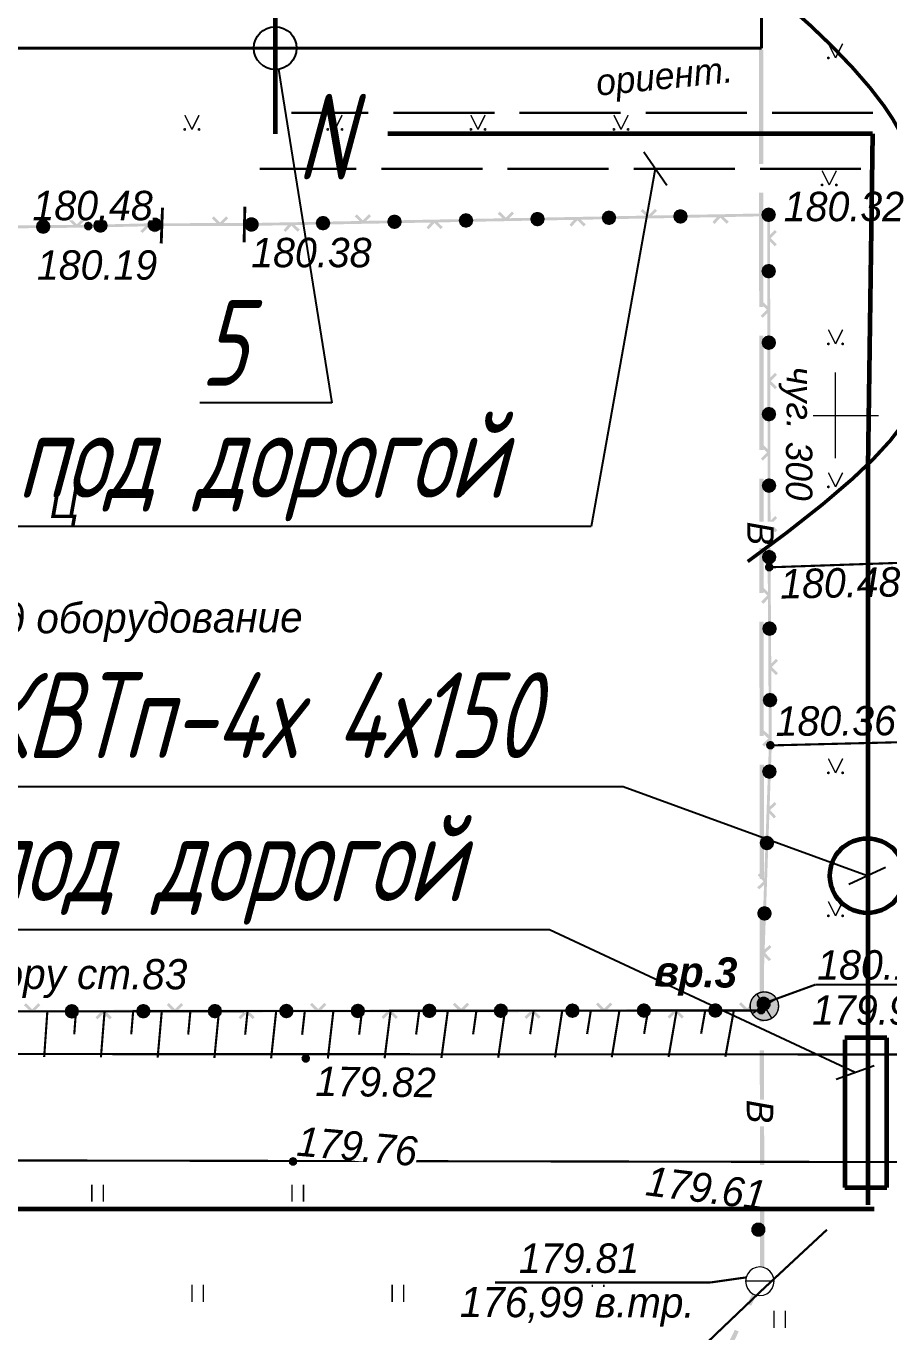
# Model space of a CAD drawing. Header units: millimetres. Extents: x 6735 to 13224, y -12144 to -9633.
# Drawn here: x 12402.9 to 12505.4, y -11418.1 to -11262.9 of the extents above; entities that cross this region are included whole.
import ezdxf
from ezdxf import colors
from ezdxf.entities.mleader import LeaderData, LeaderLine
from ezdxf.enums import TextEntityAlignment as Align
from ezdxf.math import Vec2, Vec3

# ---------------------------------------------------------------- set-up
doc = ezdxf.new("R2010")
doc.units = ezdxf.units.MM
doc.set_wipeout_variables(frame=1)
for name, pattern in [('ACAD_ISO02W100', [15, 12, -3]), ('Cплошная', [0]), ('Cплошная_0.50', [0]), ('Штриховая 1.5-1.5_0.50', [1.5, 0.75, -0.75])]:
    doc.linetypes.add(name, pattern=pattern)
for name, color, linetype, lineweight in [('КаБель силовой (Вновь)', 1, 'Continuous', 60), ('Линия выноска', 137, 'Continuous', 25), ('Строительный', 251, 'Continuous', 13)]:
    doc.layers.add(name, color=color, linetype=linetype, lineweight=lineweight)
doc.styles.add('Simplex', font='simplex.shx', dxfattribs={"width": 0.7, "oblique": 15})
doc.styles.get("Standard").update_dxf_attribs({"font": 'arial.ttf'})
doc.linetypes.add('КАБЕЛЬ_ВЫС-', pattern='A,4.5,[131,ltypeshp.shx,S=0.6,R=270,X=-0.6,Y=0.6],1e-08,[131,ltypeshp.shx,S=0.6,R=270,X=-1.2,Y=0.6],-2,9,-2,[131,ltypeshp.shx,S=0.6,R=90,X=0.6,Y=-0.6],1e-08,[131,ltypeshp.shx,S=0.6,R=90,X=1.2,Y=-0.6],4.5', length=22)

# ---------------------------------------------------------------- blocks, each defined once
blk = doc.blocks.new('2011 - 401 трава')
at = {"color": 7, "linetype": 'Continuous', "lineweight": 0, "const_width": 0.1, "flags": 128}
for points in [[(0, 0), (0, 1.2)], [(0.8, 0), (0.8, 1.2)]]:
    blk.add_lwpolyline(points, dxfattribs=at)
blk = doc.blocks.new('118 - 330 отм высот')
blk.add_hatch(color=7).paths.add_polyline_path([(0.098, 0.12), (0.002, 0.155), (-0.095, 0.121), (-0.146, 0.032), (-0.129, -0.069), (-0.05, -0.135), (0.052, -0.136), (0.131, -0.07), (0.149, 0.031)])
at = {"color": 7, "linetype": 'Continuous', "lineweight": 0, "const_width": 0.01, "flags": 128}
blk.add_lwpolyline([(0.098, 0.12), (0.002, 0.155), (-0.095, 0.121), (-0.146, 0.032), (-0.129, -0.069), (-0.05, -0.135), (0.052, -0.136), (0.131, -0.07), (0.149, 0.031), (0.098, 0.12)], close=True, dxfattribs=at)
blk = doc.blocks.new('DIMENSION_17724')
at = {"color": 7, "linetype": 'Continuous', "lineweight": 0, "const_width": 0.075, "flags": 128}
for points in [[(4097.522267, 2229.45034), (4099.290294, 2230.092535)], [(4099.290294, 2230.092535), (4103.115941, 2230.092535)]]:
    blk.add_lwpolyline(points, dxfattribs=at)
at = {"color": 7, "insert": (4101.625876, 2231.092535), "char_height": 1.262627, "attachment_point": 7}
blk.add_mtext('{\\fArial|c1|b0|i1;\\l\\C0; }', dxfattribs=at)
blk = doc.blocks.new('DIMENSION_17784')
at = {"color": 7, "linetype": 'Continuous', "lineweight": 0, "const_width": 0.075, "flags": 128}
for points in [[(4095.615007, 2219.677887), (4088.089551, 2219.677887)], [(4097.46874, 2219.94145), (4095.615007, 2219.677887)]]:
    blk.add_lwpolyline(points, dxfattribs=at)
at = {"color": 7, "insert": (4089.089551, 2220.677887), "char_height": 1.262627, "attachment_point": 7}
blk.add_mtext('{\\fArial|c1|b0|i1;\\l\\C0; }', dxfattribs=at)
blk = doc.blocks.new('2014 - 416 газон')
at = {"color": 7, "linetype": 'Continuous', "lineweight": 0, "const_width": 0.1, "flags": 128}
for points in [[(-0.5, 1), (0, 0)], [(0, 0), (0.5, 1)]]:
    blk.add_lwpolyline(points, dxfattribs=at)
for points in [[(-0.5, 0.05), (-0.456699, 0.025), (-0.456699, -0.025), (-0.5, -0.05), (-0.543301, -0.025), (-0.543301, 0.025), (-0.5, 0.05)], [(0.5, 0.05), (0.543301, 0.025), (0.543301, -0.025), (0.5, -0.05), (0.456699, -0.025), (0.456699, 0.025), (0.5, 0.05)]]:
    blk.add_lwpolyline(points, close=True, dxfattribs=at)
blk = doc.blocks.new('22 - 107.1.1 столбы метал d-1.0')
blk.add_hatch(color=7).paths.add_polyline_path([(-0.00002, 0.5), (-0.25, 0.43302), (-0.43302, 0.25002), (-0.5, 0.00002), (-0.43302, -0.24998), (-0.25002, -0.433), (-0.00002, -0.5), (0.24998, -0.433), (0.433, -0.25), (0.5, 0), (0.433, 0.25), (0.25, 0.43302)])
at = {"color": 7, "linetype": 'Continuous', "lineweight": 0, "const_width": 0.02, "flags": 128}
blk.add_lwpolyline([(0, 0.5), (-0.25, 0.433013), (-0.433013, 0.25), (-0.5, 0), (-0.433013, -0.25), (-0.25, -0.433013), (0, -0.5), (0.25, -0.433013), (0.433013, -0.25), (0.5, 0), (0.433013, 0.25), (0.25, 0.433013), (0, 0.5)], close=True, dxfattribs=at)
blk = doc.blocks.new('736 - 474 Ворота')
at = {"color": 7, "linetype": 'Continuous', "lineweight": 0, "const_width": 0.2, "flags": 128}
blk.add_lwpolyline([(0, 1.25), (0, -1.25)], dxfattribs=at)
blk = doc.blocks.new('7 - 11.7 репер времен.d-2.0')
at = {"true_color": 0xffffff}
for points in [[(0.69998, 0.7), (0.70712, 0.7071), (0.50002, 0.86602), (0.25882, 0.96594), (0, 1.00002), (-0.25876, 0.96596), (-0.4999, 0.8661), (-0.70698, 0.70726), (-0.7, 0.7), (0, 0.00002)], [(0, 0.00002), (-0.7, 0.7), (-0.70698, 0.70726), (-0.92386, 0.38278), (-1, 0), (-0.92384, -0.38278), (-0.70696, -0.70724), (-0.7, -0.7)], [(0, 0.00002), (-0.7, -0.7), (-0.70696, -0.70724), (-0.38256, -0.92392), (0.00006, -0.99998), (0.38268, -0.92388), (0.70704, -0.70714), (0.7, -0.69998)], [(0.70712, 0.7071), (0.69998, 0.7), (0, 0.00002), (0.69998, -0.69998), (0.70704, -0.70714), (0.92384, -0.38274), (0.99998, -0.00004), (0.92388, 0.38266)]]:
    blk.add_hatch(color=7, dxfattribs=at).paths.add_polyline_path(points)
at = {"color": 7, "linetype": 'Continuous', "lineweight": 0, "const_width": 0.1, "flags": 128}
blk.add_lwpolyline([(0, 1), (0.269797, 0.962917), (0.519584, 0.854419), (0.730836, 0.682553), (0.887885, 0.460065), (0.979084, 0.203456), (0.997669, -0.068242), (0.942261, -0.33488), (0.81697, -0.57668), (0.631088, -0.775711), (0.398401, -0.917211), (0.136167, -0.990686), (-0.136167, -0.990686), (-0.398401, -0.917211), (-0.631088, -0.775711), (-0.81697, -0.57668), (-0.942261, -0.33488), (-0.997669, -0.068242), (-0.979084, 0.203456), (-0.887885, 0.460065), (-0.730836, 0.682553), (-0.519584, 0.854419), (-0.269797, 0.962917), (0, 1)], close=True, dxfattribs=at)
at = {"color": 7, "linetype": 'Continuous', "lineweight": 0, "true_color": 0xffffff, "const_width": 0.02, "flags": 128}
for points in [[(0.7, 0.7), (0.707132, 0.707082), (0.50002, 0.866014), (0.25883, 0.965923), (0, 1), (-0.258757, 0.965942), (-0.499889, 0.866089), (-0.706971, 0.707242), (-0.7, 0.7), (0, 0), (0.7, 0.7)], [(0, 0), (-0.7, 0.7), (-0.706971, 0.707242), (-0.923845, 0.382768), (-1, -0.000009), (-0.923837, -0.382785), (-0.706958, -0.707256), (-0.7, -0.7), (0, 0)], [(0, 0), (-0.7, -0.7), (-0.706958, -0.707256), (-0.382554, -0.923933), (0.000069, -1), (0.382682, -0.92388), (0.707056, -0.707158), (0.7, -0.7), (0, 0)], [(0.707132, 0.707082), (0.7, 0.7), (0, 0), (0.7, -0.7), (0.707056, -0.707158), (0.923855, -0.382742), (1, -0.000054), (0.923896, 0.382642), (0.707132, 0.707082)]]:
    blk.add_lwpolyline(points, close=True, dxfattribs=at)
at = {"color": 7, "linetype": 'Continuous', "lineweight": 0, "const_width": 0.1, "flags": 128}
for points in [[(-0.7, 0.7), (-0.706971, 0.707242)], [(-0.7, 0.7), (0.7, -0.7)], [(-0.7, -0.7), (0.7, 0.7)], [(0.7, 0.7), (0.707132, 0.707082)], [(-0.7, -0.7), (-0.706958, -0.707256)], [(0.7, -0.7), (0.707056, -0.707158)]]:
    blk.add_lwpolyline(points, dxfattribs=at)
blk = doc.blocks.new('Крест')
at = {"color": 0, "linetype": 'Continuous', "lineweight": 0, "flags": 128}
for points in [[(0, -1), (0, 1)], [(-1, 0), (1, 0)]]:
    blk.add_lwpolyline(points, dxfattribs=at)
blk = doc.blocks.new('Люк Водопровод')
at = {"color": 0, "linetype": 'Continuous', "lineweight": -2}
blk.add_wipeout([(0.502, 0.001), (0.485, 0.131), (0.435, 0.251), (0.356, 0.355), (0.252, 0.434), (0.132, 0.484), (0.002, 0.501), (-0.127, 0.484), (-0.248, 0.434), (-0.351, 0.355), (-0.431, 0.251), (-0.48, 0.131), (-0.498, 0.001), (-0.48, -0.128), (-0.431, -0.249), (-0.351, -0.352), (-0.248, -0.432), (-0.127, -0.482), (0.002, -0.499), (0.132, -0.482), (0.252, -0.432), (0.356, -0.352), (0.435, -0.249), (0.485, -0.128)], dxfattribs=at)
blk.add_line((0.502, 0.001), (-0.498, 0.001), dxfattribs=at)
at = {"color": 0, "linetype": 'Continuous', "lineweight": -2, "flags": 128}
blk.add_lwpolyline([(0.502, 0.001), (0.485, 0.131), (0.435, 0.251), (0.356, 0.355), (0.252, 0.434), (0.132, 0.484), (0.002, 0.501), (-0.127, 0.484), (-0.248, 0.434), (-0.351, 0.355), (-0.431, 0.251), (-0.48, 0.131), (-0.498, 0.001), (-0.48, -0.128), (-0.431, -0.249), (-0.351, -0.352), (-0.248, -0.432), (-0.127, -0.482), (0.002, -0.499), (0.132, -0.482), (0.252, -0.432), (0.356, -0.352), (0.435, -0.249), (0.485, -0.128)], close=True, dxfattribs=at)
blk = doc.blocks.new('_DotBlank')
at = {"color": 0, "linetype": 'ByBlock', "lineweight": -2}
blk.add_line((-0.5, 0), (-1, 0), dxfattribs=at)
blk.add_circle((0, 0), 0.5, dxfattribs=at)
blk = doc.blocks.new('_Oblique')
at = {"color": 0, "lineweight": -2}
blk.add_line((-0.5, -0.5), (0.5, 0.5), dxfattribs=at)

msp = doc.modelspace()

# ---------------------------------------------------------------- hatches: boundary and pattern name
at = {"layer": 'Строительный'}
for points in [[(12490.51586, -11279.28514), (12490.50444, -11265.68515), (12489.99444, -11265.68558), (12490.00586, -11279.28557)], [(12490.53013, -11296.28514), (12490.51871, -11282.68514), (12490.00871, -11282.68557), (12490.02013, -11296.28557)], [(12460.32768, -11285.73272), (12460.6409, -11285.40756), (12460.87683, -11285.16263), (12460.6319, -11284.92669), (12460.03389, -11285.54751), (12459.91592, -11285.66998), (12459.17263, -11284.95399), (12458.9367, -11285.19893), (12459.50679, -11285.74807), (12455.66798, -11285.8199), (12455.67434, -11286.15993), (12459.9236, -11286.08042), (12463.93014, -11286.00546), (12468.01166, -11285.92909), (12467.69845, -11286.25425), (12467.46251, -11286.49918), (12467.70745, -11286.73511), (12468.30546, -11286.1143), (12468.42343, -11285.99183), (12469.16672, -11286.70781), (12469.40265, -11286.46288), (12469.1597, -11286.33299), (12468.4568, -11285.95718), (12468.54391, -11286.00375), (12469.40265, -11286.46288), (12468.83256, -11285.91373), (12472.67137, -11285.8419), (12472.66501, -11285.50188), (12468.41575, -11285.58138), (12463.92378, -11285.66543)], [(12477.32471, -11285.41469), (12477.63792, -11285.08953), (12477.87386, -11284.8446), (12477.62893, -11284.60866), (12477.03091, -11285.22948), (12476.91294, -11285.35195), (12476.16966, -11284.63597), (12475.93372, -11284.8809), (12476.17667, -11285.01079), (12476.87957, -11285.3866), (12476.79246, -11285.34002), (12475.93372, -11284.8809), (12476.50382, -11285.43005), (12472.66501, -11285.50188), (12472.67137, -11285.8419), (12476.92062, -11285.7624), (12480.92717, -11285.68743), (12485.00869, -11285.61106), (12484.69547, -11285.93622), (12484.45954, -11286.18115), (12484.70447, -11286.41709), (12485.30249, -11285.79627), (12485.42045, -11285.6738), (12486.16374, -11286.38978), (12486.39967, -11286.14485), (12485.82958, -11285.5957), (12489.66839, -11285.52388), (12489.66203, -11285.18385), (12485.41277, -11285.26336), (12480.92081, -11285.3474)], [(12392.33756, -11286.67247), (12392.65399, -11286.35044), (12392.89234, -11286.10786), (12392.64976, -11285.8695), (12392.04562, -11286.48436), (12391.92644, -11286.60565), (12391.19029, -11285.88233), (12390.95194, -11286.12491), (12391.51656, -11286.67968), (12387.67722, -11286.71343), (12387.68021, -11287.0535), (12391.93005, -11287.01615), (12395.93714, -11286.98093), (12400.01922, -11286.94506), (12399.70279, -11287.2671), (12399.46444, -11287.50968), (12399.70702, -11287.74803), (12400.31116, -11287.13317), (12400.43034, -11287.01189), (12401.16648, -11287.7352), (12401.40484, -11287.49262), (12400.84022, -11286.93785), (12404.67956, -11286.90411), (12404.67657, -11286.56403), (12400.42673, -11286.60138), (12395.93415, -11286.64086)], [(12409.33691, -11286.52307), (12409.65333, -11286.20104), (12409.89168, -11285.95846), (12409.6491, -11285.72011), (12409.04496, -11286.33496), (12408.92578, -11286.45625), (12408.18964, -11285.73293), (12407.95128, -11285.97551), (12408.5159, -11286.53029), (12404.67657, -11286.56403), (12404.67956, -11286.90411), (12408.92939, -11286.86675), (12410.26827, -11286.85499), (12410.26727, -11286.74136), (12410.26677, -11286.68495), (12410.26807, -11286.74135), (12410.2707, -11286.85495), (12412.9383, -11286.7934), (12417.01945, -11286.69923), (12416.70766, -11287.02576), (12416.47279, -11287.27172), (12416.71875, -11287.50658), (12417.31405, -11286.88316), (12417.43149, -11286.76018), (12418.17789, -11287.47291), (12418.19497, -11287.45503), (12418.19452, -11287.43583), (12418.39764, -11287.23178), (12418.18493, -11287.02004), (12418.18468, -11287.00917), (12417.84027, -11286.6803), (12418.17514, -11286.67257), (12421.67612, -11286.66459), (12421.67534, -11286.3245), (12418.1726, -11286.33249), (12418.17299, -11286.50253), (12418.16907, -11286.33253), (12417.42202, -11286.34977), (12412.93046, -11286.4534), (12410.26407, -11286.51493)], [(12426.33585, -11286.31387), (12426.65436, -11285.9939), (12426.89429, -11285.75288), (12426.65327, -11285.51295), (12426.04513, -11286.12386), (12425.92517, -11286.24437), (12425.19375, -11285.51628), (12424.95382, -11285.7573), (12425.51482, -11286.31574), (12421.67534, -11286.3245), (12421.67612, -11286.66459), (12425.92611, -11286.65489), (12429.67686, -11286.64634), (12429.67647, -11286.4763), (12429.67965, -11286.64631), (12429.93609, -11286.64151), (12434.01761, -11286.56514), (12433.7044, -11286.8903), (12433.46846, -11287.13523), (12433.7134, -11287.37117), (12434.31141, -11286.75035), (12434.42938, -11286.62788), (12435.17267, -11287.34386), (12435.4086, -11287.09893), (12435.16565, -11286.96904), (12434.46275, -11286.59324), (12434.54986, -11286.63981), (12435.4086, -11287.09893), (12434.83851, -11286.54978), (12438.67732, -11286.47796), (12438.67096, -11286.13793), (12434.4217, -11286.21744), (12429.92973, -11286.30149), (12429.67468, -11286.30626)], [(12443.33066, -11286.05074), (12443.64387, -11285.72558), (12443.87981, -11285.48065), (12443.63488, -11285.24471), (12443.03686, -11285.86553), (12442.91889, -11285.988), (12442.17561, -11285.27202), (12441.93967, -11285.51695), (12442.50976, -11286.0661), (12438.67096, -11286.13793), (12438.67732, -11286.47796), (12442.92657, -11286.39845), (12446.93312, -11286.32348), (12451.01464, -11286.24711), (12450.70142, -11286.57228), (12450.46549, -11286.81721), (12450.71042, -11287.05314), (12451.30844, -11286.43232), (12451.4264, -11286.30986), (12452.16969, -11287.02584), (12452.40562, -11286.78091), (12452.16268, -11286.65101), (12451.45978, -11286.27521), (12451.54689, -11286.32178), (12452.40562, -11286.78091), (12451.83553, -11286.23176), (12455.67434, -11286.15993), (12455.66798, -11285.8199), (12451.41872, -11285.89941), (12446.92676, -11285.98346)], [(12489.66839, -11285.52388), (12490.97054, -11285.49951), (12490.97462, -11288.10116), (12490.9809, -11292.1084), (12490.98729, -11296.19063), (12490.66755, -11295.87189), (12490.4267, -11295.63179), (12490.18659, -11295.87264), (12490.79707, -11296.48121), (12490.9175, -11296.60126), (12490.18888, -11297.33217), (12490.42973, -11297.57226), (12490.98858, -11297.01167), (12490.99459, -11300.85115), (12491.33468, -11300.85061), (12491.32802, -11296.60062), (12491.32098, -11292.10787), (12491.31535, -11288.51115), (12491.63509, -11288.82989), (12491.87594, -11289.06999), (12492.11604, -11288.82914), (12491.50557, -11288.22057), (12491.38514, -11288.10052), (12492.11375, -11287.36962), (12491.8729, -11287.12951), (12491.31406, -11287.69011), (12491.31036, -11285.326), (12491.14032, -11285.32626), (12491.13714, -11285.15625), (12489.66203, -11285.18385)], [(12490.5444, -11313.28513), (12490.53298, -11299.68514), (12490.02298, -11299.68557), (12490.0344, -11313.28556)], [(12491.34198, -11305.51113), (12491.66171, -11305.82987), (12491.90257, -11306.06997), (12492.14267, -11305.82912), (12491.53219, -11305.22055), (12491.41176, -11305.1005), (12492.14038, -11304.36959), (12491.89953, -11304.12949), (12491.76549, -11304.37018), (12491.42575, -11304.98024), (12491.89953, -11304.12949), (12491.34069, -11304.69009), (12491.33468, -11300.85061), (12490.99459, -11300.85115), (12491.00125, -11305.10114), (12491.00752, -11309.10838), (12491.01392, -11313.19061), (12490.69417, -11312.87187), (12490.45332, -11312.63177), (12490.21322, -11312.87262), (12490.8237, -11313.48119), (12490.94412, -11313.60124), (12490.21551, -11314.33214), (12490.45636, -11314.57224), (12491.0152, -11314.01165), (12491.02122, -11317.85113), (12491.3613, -11317.85059), (12491.35464, -11313.6006), (12491.34761, -11309.10785)], [(12490.55867, -11330.28513), (12490.54726, -11316.68513), (12490.03726, -11316.68556), (12490.04867, -11330.28556)], [(12491.3686, -11322.5111), (12491.68834, -11322.82985), (12491.9292, -11323.06995), (12492.16929, -11322.8291), (12491.55882, -11322.22053), (12491.43839, -11322.10048), (12492.16701, -11321.36957), (12491.92616, -11321.12947), (12491.36731, -11321.69007), (12491.3613, -11317.85059), (12491.02122, -11317.85113), (12491.02787, -11322.10112), (12491.03415, -11326.10836), (12491.03592, -11327.24241), (12491.12177, -11327.24227), (12491.20596, -11327.24214), (12491.12177, -11327.24269), (12491.03593, -11327.24325), (12491.0552, -11330.19138), (12490.73388, -11329.87423), (12490.49183, -11329.63533), (12490.25293, -11329.87737), (12490.86643, -11330.4829), (12490.98745, -11330.60235), (12490.26248, -11331.33687), (12490.50452, -11331.57576), (12490.63736, -11331.33441), (12491.02169, -11330.63614), (12490.97406, -11330.72268), (12490.50452, -11331.57576), (12491.06057, -11331.0124), (12491.08567, -11334.8518), (12491.42574, -11334.84957), (12491.39796, -11330.59966), (12491.37601, -11327.24145), (12491.37423, -11326.10783)], [(12490.57294, -11347.28512), (12490.56153, -11333.68513), (12490.05153, -11333.68555), (12490.06294, -11347.28555)], [(12491.45621, -11339.50999), (12491.77753, -11339.82714), (12492.01957, -11340.06604), (12492.25848, -11339.824), (12491.64498, -11339.21847), (12491.52396, -11339.09902), (12492.24894, -11338.36451), (12492.00689, -11338.1256), (12491.45084, -11338.68897), (12491.42574, -11334.84957), (12491.08567, -11334.8518), (12491.11345, -11339.1017), (12491.13964, -11343.10887), (12491.16633, -11347.19101), (12490.84501, -11346.87387), (12490.60296, -11346.63497), (12490.36406, -11346.87701), (12490.97756, -11347.48253), (12491.09858, -11347.60198), (12490.3736, -11348.3365), (12490.4614, -11348.42316), (12490.49568, -11348.42293), (12490.60975, -11348.54521), (12490.74256, -11348.42132), (12490.76789, -11348.42116), (12491.1717, -11348.01203), (12491.17433, -11348.41499), (12491.0553, -11351.84243), (12491.39518, -11351.85423), (12491.51433, -11348.42329), (12491.34439, -11348.41739), (12491.51443, -11348.41628), (12491.50909, -11347.5993), (12491.47972, -11343.10664)], [(12490.58722, -11364.28511), (12490.5758, -11350.68512), (12490.0658, -11350.68555), (12490.07722, -11364.28554)], [(12491.23342, -11356.51194), (12491.5414, -11356.84207), (12491.77338, -11357.09075), (12492.02206, -11356.85876), (12491.43406, -11356.22845), (12491.31806, -11356.10411), (12492.07271, -11355.40012), (12491.84073, -11355.15144), (12491.69805, -11355.38711), (12491.28525, -11356.06893), (12491.33641, -11355.98444), (12491.84073, -11355.15144), (12491.26192, -11355.6914), (12491.39518, -11351.85423), (12491.0553, -11351.84243), (12490.90779, -11356.08987), (12490.76871, -11360.09469), (12490.62703, -11364.17447), (12490.31905, -11363.84434), (12490.08707, -11363.59566), (12489.83839, -11363.82765), (12490.42639, -11364.45796), (12490.54238, -11364.5823), (12489.78773, -11365.28629), (12490.01972, -11365.53497), (12490.1624, -11365.2993), (12490.5752, -11364.61748), (12490.52404, -11364.70197), (12490.01972, -11365.53497), (12490.59853, -11364.99502), (12490.46527, -11368.83218), (12490.80515, -11368.84399), (12490.95266, -11364.59655), (12491.10859, -11360.1065)], [(12490.64339, -11373.5017), (12490.95136, -11373.83183), (12491.18335, -11374.08051), (12491.43202, -11373.84852), (12490.84402, -11373.21821), (12490.72803, -11373.09387), (12491.48268, -11372.38988), (12491.2507, -11372.1412), (12490.67189, -11372.68115), (12490.80515, -11368.84399), (12490.46527, -11368.83218), (12490.31776, -11373.07962), (12490.17868, -11377.08445), (12490.08599, -11379.75339), (12489.00236, -11379.7548), (12489.32119, -11379.43515), (12489.56135, -11379.19435), (12489.32056, -11378.95419), (12488.71183, -11379.56451), (12488.59175, -11379.6849), (12487.86103, -11378.95609), (12487.62087, -11379.19688), (12488.18132, -11379.75587), (12484.34184, -11379.76087), (12484.34228, -11380.10095), (12488.59228, -11380.09542), (12490.25046, -11380.09326), (12490.25029, -11379.96775), (12490.25024, -11379.92322), (12490.29473, -11379.92477), (12490.42018, -11379.92913), (12490.51856, -11377.09626)], [(12490.60149, -11381.28511), (12490.59007, -11367.68511), (12490.08007, -11367.68554), (12490.09149, -11381.28554)], [(12411.68183, -11380.19545), (12411.363, -11380.5151), (12411.12283, -11380.75589), (12411.36363, -11380.99606), (12411.97235, -11380.38574), (12412.09244, -11380.26535), (12412.82315, -11380.99416), (12413.06331, -11380.75337), (12412.50286, -11380.19438), (12416.34234, -11380.18938), (12416.3419, -11379.8493), (12412.0919, -11379.85483), (12408.08466, -11379.86004), (12404.00243, -11379.86535), (12404.32126, -11379.54569), (12404.56142, -11379.3049), (12404.32063, -11379.06474), (12403.7119, -11379.67505), (12403.59182, -11379.79545), (12402.86111, -11379.06664), (12402.62094, -11379.30742), (12403.18139, -11379.86642), (12399.34191, -11379.87141), (12399.34235, -11380.2115), (12403.59235, -11380.20597), (12408.0851, -11380.20013)], [(12428.68181, -11380.17334), (12428.36298, -11380.49299), (12428.12282, -11380.73378), (12428.36361, -11380.97395), (12428.97234, -11380.36363), (12429.09242, -11380.24324), (12429.82313, -11380.97205), (12430.0633, -11380.73126), (12429.50285, -11380.17227), (12433.34233, -11380.16727), (12433.34189, -11379.82719), (12429.09189, -11379.83272), (12425.08465, -11379.83793), (12421.00241, -11379.84324), (12421.32124, -11379.52358), (12421.56141, -11379.28279), (12421.32062, -11379.04263), (12420.71188, -11379.65295), (12420.5918, -11379.77334), (12419.86109, -11379.04453), (12419.62093, -11379.28531), (12420.18138, -11379.84431), (12416.3419, -11379.8493), (12416.34234, -11380.18938), (12420.59234, -11380.18386), (12425.08509, -11380.17802)], [(12445.6818, -11380.15123), (12445.36297, -11380.47089), (12445.12281, -11380.71168), (12445.36359, -11380.95184), (12445.97233, -11380.34152), (12446.09241, -11380.22113), (12446.82312, -11380.94994), (12447.06328, -11380.70915), (12446.50283, -11380.15016), (12450.34231, -11380.14517), (12450.34187, -11379.80508), (12446.09187, -11379.81061), (12442.08463, -11379.81582), (12438.0024, -11379.82113), (12438.32123, -11379.50147), (12438.56139, -11379.26069), (12438.3206, -11379.02052), (12437.71187, -11379.63084), (12437.59179, -11379.75123), (12436.86108, -11379.02242), (12436.62092, -11379.26321), (12437.18136, -11379.8222), (12433.34189, -11379.82719), (12433.34233, -11380.16727), (12437.59232, -11380.16175), (12442.08508, -11380.15591)], [(12462.68178, -11380.12912), (12462.36296, -11380.44878), (12462.12279, -11380.68957), (12462.36358, -11380.92973), (12462.97231, -11380.31941), (12463.0924, -11380.19902), (12463.8231, -11380.92783), (12464.06327, -11380.68704), (12463.50282, -11380.12805), (12467.3423, -11380.12306), (12467.34185, -11379.78297), (12463.09186, -11379.7885), (12459.08462, -11379.79371), (12455.00239, -11379.79902), (12455.32121, -11379.47936), (12455.56137, -11379.23857), (12455.32059, -11378.99841), (12454.71186, -11379.60873), (12454.59177, -11379.72912), (12453.86107, -11379.00031), (12453.6209, -11379.2411), (12454.18135, -11379.80009), (12450.34187, -11379.80508), (12450.34231, -11380.14517), (12454.59231, -11380.13964), (12459.08506, -11380.1338)], [(12479.68177, -11380.10701), (12479.36294, -11380.42667), (12479.12278, -11380.66746), (12479.36357, -11380.90762), (12479.9723, -11380.2973), (12480.09238, -11380.17691), (12480.82309, -11380.90572), (12481.06325, -11380.66493), (12480.8226, -11380.53083), (12480.12635, -11380.14285), (12480.21264, -11380.19093), (12481.06325, -11380.66493), (12480.50281, -11380.10594), (12484.34228, -11380.10095), (12484.34184, -11379.76087), (12480.09184, -11379.76639), (12476.0846, -11379.7716), (12472.00237, -11379.77691), (12472.3212, -11379.45725), (12472.56136, -11379.21646), (12472.32057, -11378.9763), (12471.71184, -11379.58662), (12471.59176, -11379.70701), (12470.86105, -11378.9782), (12470.62089, -11379.21899), (12470.86154, -11379.35309), (12471.55779, -11379.74107), (12471.4715, -11379.69299), (12470.62089, -11379.21899), (12471.18134, -11379.77798), (12467.34185, -11379.78297), (12467.3423, -11380.12306), (12471.59229, -11380.11753), (12476.08505, -11380.11169)], [(12490.61576, -11398.2851), (12490.60434, -11384.68511), (12490.09434, -11384.68553), (12490.10576, -11398.28553)], [(12490.11701, -11411.69485), (12488.60721, -11414.82342), (12489.06652, -11415.04508), (12490.60172, -11411.86389), (12490.37206, -11411.75306), (12490.62706, -11411.75284), (12490.61861, -11401.6851), (12490.10861, -11401.68553)], [(12481.67793, -11430.35549), (12487.5888, -11418.10716), (12487.12949, -11417.8855), (12481.21861, -11430.13383)]]:
    msp.add_hatch(color=7, dxfattribs=at).paths.add_polyline_path(points)

# ---------------------------------------------------------------- linework, layer by layer
at = {"layer": 'КаБель силовой (Вновь)'}
for p, q in [((12432.49047, -11256.23253), (12432.49047, -11275.71169)), ((12503.49422, -11275.71169), (12445.89234, -11275.71169)), ((12505.17853, -11383.17879), (12500.20479, -11383.17879)), ((12500.20479, -11383.4099), (12500.20479, -11400.97334)), ((12505.17853, -11400.97334), (12505.17853, -11383.17879)), ((12500.20479, -11400.97334), (12505.17853, -11400.97334))]:
    msp.add_line(p, q, dxfattribs=at)
at = {"layer": 'КаБель силовой (Вновь)', "linetype": 'ACAD_ISO02W100', "lineweight": 30}
for p, q in [((12503.54785, -11273.19779), (12434.43504, -11273.19779)), ((12502.11812, -11279.85814), (12430.65615, -11279.85814))]:
    msp.add_line(p, q, dxfattribs=at)
at = {"layer": 'КаБель силовой (Вновь)'}
msp.add_circle((12502.87091, -11363.90331), 4.43784, dxfattribs=at)
at = {"layer": 'Строительный', "lineweight": 40}
for p, q in [((12490.29047, -11265.51169), (12490.34922, -11237.28159)), ((12398.49047, -11265.51169), (12490.29047, -11265.51169))]:
    msp.add_line(p, q, dxfattribs=at)
at = {"layer": 'Строительный', "color": 7, "linetype": 'Cплошная_0.50', "lineweight": 0, "const_width": 0.255, "flags": 128}
for points in [[(12529.39043, -11317.58794), (12519.85092, -11326.25839), (12491.20596, -11327.24214)], [(12529.23187, -11357.94784), (12519.95953, -11347.70612), (12491.34439, -11348.41739)], [(12322.10792, -11380.1419), (12490.25024, -11379.92322)]]:
    msp.add_lwpolyline(points, dxfattribs=at)
at = {"layer": 'Строительный', "color": 7, "linetype": 'Cплошная', "lineweight": 0, "const_width": 0.255, "flags": 128}
for points in [[(12405.40785, -11380.03356), (12405.02938, -11385.46509)], [(12408.80784, -11380.02914), (12408.60506, -11382.757)], [(12412.20784, -11380.02472), (12411.77493, -11385.50465)], [(12415.60784, -11380.0203), (12415.37759, -11382.77236)], [(12419.00784, -11380.01588), (12418.51951, -11385.5442)], [(12422.40783, -11380.01145), (12422.14963, -11382.78771)], [(12425.80783, -11380.00703), (12425.2631, -11385.58374)], [(12429.20783, -11380.00261), (12428.92118, -11382.80306)], [(12432.60782, -11379.99819), (12432.0057, -11385.62328)], [(12436.00782, -11379.99377), (12435.69222, -11382.81841)], [(12439.40782, -11379.98935), (12438.75038, -11385.6362)], [(12442.80781, -11379.98492), (12442.46643, -11382.80336)], [(12446.20781, -11379.9805), (12445.49979, -11385.6074)], [(12449.60781, -11379.97608), (12449.2412, -11382.78454)], [(12453.0078, -11379.97166), (12452.24944, -11385.5786)], [(12456.4078, -11379.96724), (12456.01608, -11382.76572)], [(12459.8078, -11379.96282), (12458.99935, -11385.5498)], [(12463.2078, -11379.95839), (12462.79109, -11382.7469)], [(12466.60779, -11379.95397), (12465.74948, -11385.52101)], [(12470.00779, -11379.94955), (12469.56622, -11382.72808)], [(12473.40779, -11379.94513), (12472.49985, -11385.49221)], [(12476.80778, -11379.94071), (12476.34145, -11382.70925)], [(12480.20778, -11379.93628), (12479.25044, -11385.46341)], [(12483.60778, -11379.93186), (12483.11679, -11382.69043)], [(12487.00778, -11379.92744), (12486.00123, -11385.43461)]]:
    msp.add_lwpolyline(points, dxfattribs=at)
at = {"layer": 'Строительный', "color": 7, "linetype": 'Штриховая 1.5-1.5_0.50', "lineweight": 0, "ltscale": 2, "const_width": 0.255, "flags": 128}
for points in [[(12143.7794, -11384.68029), (12165.87432, -11384.84319), (12174.52401, -11384.90696), (12187.96924, -11385.00608), (12522.74119, -11385.16898)], [(12552.52685, -11398.0383), (12178.44197, -11397.34724), (12155.41071, -11396.91337), (12147.35481, -11396.87452), (12143.04696, -11396.99392), (12141.82936, -11397.15649), (12140.58815, -11397.45015), (12139.31487, -11397.87682), (12137.99486, -11398.44136), (12135.81692, -11399.60417), (12133.25631, -11401.23804), (12131.52636, -11402.42584), (12128.70163, -11404.33592), (12128.06129, -11404.7475), (12121.87719, -11408.77362), (12116.89697, -11412.14775), (12112.47379, -11415.29012), (12107.52552, -11419.05422), (12105.42538, -11420.77604), (12103.57838, -11422.38795), (12099.30794, -11426.4311), (12093.946, -11431.80655), (12088.26834, -11437.71801), (12082.55666, -11443.85628), (12077.17256, -11449.84426), (12072.83476, -11454.89603), (12068.94557, -11459.6858), (12065.28175, -11464.42493), (12061.63006, -11469.41224), (12058.22147, -11474.35729), (12054.88482, -11479.53449), (12051.81196, -11484.67483), (12048.20645, -11490.76944), (12044.17163, -11497.56875), (12041.61373, -11502.03309), (12039.37624, -11506.11329), (12037.37959, -11509.95466), (12035.60418, -11513.59581), (12033.5698, -11518.15885), (12031.88607, -11522.45069), (12030.5456, -11526.49025), (12029.54562, -11530.2861), (12028.71991, -11534.62949), (12027.91822, -11540.23329), (12027.15235, -11547.01661), (12026.44037, -11554.82056), (12025.89016, -11562.1317), (12025.41266, -11569.78557), (12025.02614, -11577.49092), (12024.75015, -11584.8611), (12024.60044, -11591.43743), (12024.58208, -11596.93229), (12024.69584, -11601.06235), (12024.93692, -11603.65924), (12025.13225, -11604.53455), (12025.42398, -11605.41388), (12025.81181, -11606.29632), (12026.29526, -11607.18078), (12026.87391, -11608.0664), (12027.54666, -11608.9514), (12028.31231, -11609.83419), (12029.16913, -11610.71279), (12030.7856, -11612.15499), (12032.63186, -11613.56613), (12034.68681, -11614.92987), (12036.91172, -11616.2204), (12038.85396, -11617.21585), (12040.82525, -11618.11247), (12042.76202, -11618.88115), (12044.57136, -11619.48482), (12046.12303, -11619.85464), (12047.76518, -11620.06724), (12049.50523, -11620.12363), (12051.35466, -11620.0242), (12053.00871, -11619.81895), (12054.76559, -11619.50078), (12056.64409, -11619.06639), (12058.6823, -11618.50704), (12061.8769, -11617.49718), (12066.28212, -11615.96162)]]:
    msp.add_lwpolyline(points, dxfattribs=at)
at = {"layer": 'Строительный', "color": 7}
msp.add_point((12490.53817, -11379.15296, 612.612), dxfattribs=at)

# ---------------------------------------------------------------- block references
at = {"layer": 'Строительный', "color": 7, "zscale": 3.4}
for name, p, xscale, yscale in [('2014 - 416 газон', (12499.09612, -11266.67934), 1.7, 1.7), ('2014 - 416 газон', (12422.59612, -11275.17934), 1.7, 1.7), ('2014 - 416 газон', (12439.59612, -11275.17934), 1.7, 1.7), ('2014 - 416 газон', (12456.59612, -11275.17934), 1.7, 1.7), ('2014 - 416 газон', (12473.59612, -11275.17934), 1.7, 1.7), ('2014 - 416 газон', (12498.3484, -11281.7806), 1.7, 1.7), ('118 - 330 отм высот', (12491.14032, -11285.32626, 613.088), 3.4, 3.4), ('118 - 330 отм высот', (12410.26677, -11286.68495, 612.646), 3.4, 3.4), ('118 - 330 отм высот', (12418.17299, -11286.50253, 613.632), 3.4, 3.4), ('118 - 330 отм высот', (12429.67647, -11286.4763, 613.292), 3.4, 3.4), ('2014 - 416 газон', (12499.09612, -11300.67934), 1.7, 1.7), ('2014 - 416 газон', (12499.09612, -11317.67934), 1.7, 1.7), ('118 - 330 отм высот', (12491.20596, -11327.24214, 613.632), 3.4, 3.4), ('118 - 330 отм высот', (12491.34439, -11348.41739, 613.224), 3.4, 3.4), ('2014 - 416 газон', (12499.09612, -11351.67934), 1.7, 1.7), ('2014 - 416 газон', (12499.09612, -11368.67934), 1.7, 1.7), ('DIMENSION_17724', (-1440.90388, -18959.17934), 3.4, 3.4), ('118 - 330 отм высот', (12490.25024, -11379.92322, 611.966), 3.4, 3.4), ('118 - 330 отм высот', (12436.12105, -11385.64741, 611.388), 3.4, 3.4), ('118 - 330 отм высот', (12434.60568, -11397.9027, 611.184), 3.4, 3.4), ('2011 - 401 трава', (12410.69612, -11402.67934), 1.7, 1.7), ('2011 - 401 трава', (12434.49612, -11402.67934), 1.7, 1.7), ('118 - 330 отм высот', (12489.92583, -11405.98573, 610.674), 3.4, 3.4), ('DIMENSION_17784', (-1440.90388, -18959.17934), 3.4, 3.4), ('118 - 330 отм высот', (12490.37206, -11411.75306, 611.354), 3.4, 3.4), ('2011 - 401 трава', (12422.59612, -11414.57934), 1.7, 1.7), ('2011 - 401 трава', (12446.39612, -11414.57934), 1.7, 1.7), ('2011 - 401 трава', (12470.19612, -11414.57934), 1.7, 1.7), ('2011 - 401 трава', (12491.77363, -11417.68054), 1.7, 1.7)]:
    msp.add_blockref(name, p, dxfattribs=dict(at, xscale=xscale, yscale=yscale))
for name, p, xscale, yscale, rotation in [('736 - 474 Ворота', (12419.01707, -11286.6145), 1.699999999999694, 1.699999999999694, 177.9382820000015), ('736 - 474 Ворота', (12428.83988, -11286.47517), 1.700000000000083, 1.700000000000083, 178.7412159999944), ('22 - 107.1.1 столбы метал d-1.0', (12463.66916, -11285.84027), 1.700000000000295, 1.700000000000295, 271.071920000005), ('22 - 107.1.1 столбы метал d-1.0', (12472.16734, -11285.68126), 1.700000000000295, 1.700000000000295, 271.071920000005), ('22 - 107.1.1 столбы метал d-1.0', (12480.66551, -11285.52225), 1.700000000000295, 1.700000000000295, 271.071920000005), ('22 - 107.1.1 столбы метал d-1.0', (12491.14032, -11285.32626), 1.700000000000295, 1.700000000000295, 271.071920000005), ('22 - 107.1.1 столбы метал d-1.0', (12404.91018, -11286.73203), 1.69999999999992, 1.69999999999992, 90.50352600001087), ('22 - 107.1.1 столбы метал d-1.0', (12411.71903, -11286.60253), 1.699999999999841, 1.699999999999841, 91.32176299999307), ('22 - 107.1.1 столбы метал d-1.0', (12418.17299, -11286.50253), 1.699999999999459, 1.699999999999459, 346.6283499999836), ('22 - 107.1.1 столбы метал d-1.0', (12429.67647, -11286.4763), 1.699999999999459, 1.699999999999459, 346.6283499999836), ('22 - 107.1.1 столбы метал d-1.0', (12429.67647, -11286.4763), 1.700000000000295, 1.700000000000295, 271.071920000005), ('22 - 107.1.1 столбы метал d-1.0', (12438.17464, -11286.31729), 1.700000000000295, 1.700000000000295, 271.071920000005), ('22 - 107.1.1 столбы метал d-1.0', (12446.67281, -11286.15828), 1.700000000000295, 1.700000000000295, 271.071920000005), ('22 - 107.1.1 столбы метал d-1.0', (12455.17099, -11285.99927), 1.700000000000295, 1.700000000000295, 271.071920000005), ('22 - 107.1.1 столбы метал d-1.0', (12491.15081, -11292.02822), 1.699999999999476, 1.699999999999476, 180.0897380000038), ('22 - 107.1.1 столбы метал d-1.0', (12491.16412, -11300.52788), 1.699999999999476, 1.699999999999476, 180.0897380000038), ('22 - 107.1.1 столбы метал d-1.0', (12491.17744, -11309.02753), 1.699999999999476, 1.699999999999476, 180.0897380000038), ('22 - 107.1.1 столбы метал d-1.0', (12491.19075, -11317.52718), 1.699999999999476, 1.699999999999476, 180.0897380000038), ('22 - 107.1.1 столбы метал d-1.0', (12491.20406, -11326.02683), 1.699999999999476, 1.699999999999476, 180.0897380000038), ('22 - 107.1.1 столбы метал d-1.0', (12491.25359, -11334.52633), 1.699999999999698, 1.699999999999698, 180.3745469999886), ('22 - 107.1.1 столбы метал d-1.0', (12491.30915, -11343.02581), 1.699999999999698, 1.699999999999698, 180.3745469999886), ('22 - 107.1.1 столбы метал d-1.0', (12491.23652, -11351.52349), 1.699999999999637, 1.699999999999637, 178.0109920000029), ('22 - 107.1.1 столбы метал d-1.0', (12490.94152, -11360.01802), 1.699999999999637, 1.699999999999637, 178.0109920000029), ('22 - 107.1.1 столбы метал d-1.0', (12490.65074, -11368.39094), 1.699999999999637, 1.699999999999637, 178.0109920000029), ('7 - 11.7 репер времен.d-2.0', (12490.63344, -11379.41496), 1.699999999999459, 1.699999999999459, 346.6283499999836), ('22 - 107.1.1 столбы метал d-1.0', (12490.54641, -11379.14072), 1.699999999999459, 1.699999999999459, 346.6283499999836), ('22 - 107.1.1 столбы метал d-1.0', (12408.31867, -11380.02978), 1.699999999999851, 1.699999999999851, 90.07451499997465), ('22 - 107.1.1 столбы метал d-1.0', (12416.81833, -11380.01872), 1.699999999999851, 1.699999999999851, 90.07451499997465), ('22 - 107.1.1 столбы метал d-1.0', (12425.31798, -11380.00767), 1.699999999999851, 1.699999999999851, 90.07451499997465), ('22 - 107.1.1 столбы метал d-1.0', (12433.81763, -11379.99662), 1.699999999999851, 1.699999999999851, 90.07451499997465), ('22 - 107.1.1 столбы метал d-1.0', (12442.31729, -11379.98556), 1.699999999999851, 1.699999999999851, 90.07451499997465), ('22 - 107.1.1 столбы метал d-1.0', (12450.81694, -11379.97451), 1.699999999999851, 1.699999999999851, 90.07451499997465), ('22 - 107.1.1 столбы метал d-1.0', (12459.3166, -11379.96345), 1.699999999999851, 1.699999999999851, 90.07451499997465), ('22 - 107.1.1 столбы метал d-1.0', (12467.81625, -11379.9524), 1.699999999999851, 1.699999999999851, 90.07451499997465), ('22 - 107.1.1 столбы метал d-1.0', (12476.3159, -11379.94134), 1.699999999999851, 1.699999999999851, 90.07451499997465), ('22 - 107.1.1 столбы метал d-1.0', (12484.81556, -11379.93029), 1.699999999999851, 1.699999999999851, 90.07451499997465), ('22 - 107.1.1 столбы метал d-1.0', (12489.92583, -11405.98573), 1.699999999999459, 1.699999999999459, 346.6283499999836)]:
    msp.add_blockref(name, p, dxfattribs=dict(at, xscale=xscale, yscale=yscale, rotation=rotation))
at = {"layer": 'Строительный', "color": 136, "true_color": 0x008080, "xscale": 5.1, "yscale": 5.1, "zscale": 3.4}
msp.add_blockref('Крест', (12499.09612, -11309.17934), dxfattribs=at)

# ---------------------------------------------------------------- texts
at = {"layer": 'КаБель силовой (Вновь)', "style": 'Simplex', "oblique": 15, "width": 0.7}
msp.add_text('N', height=10.2, dxfattribs=at).set_placement((12438.22122, -11276.07382), align=Align.MIDDLE_CENTER)
at = {"layer": 'Строительный', "color": 7, "attachment_point": 1, "bg_fill": 3, "box_fill_scale": 1, "bg_fill_color": 256, "bg_fill_transparency": 0}
for s, insert, char_height, rotation in [('{\\fBm431|b0|i1|c204|p18;\\C0;ориент\\fBm431|b0|i1|c0|p18;.}', (12470.47347, -11268.05755), 3.1368298, 5.7403302), ('{\\fBm431|c1|b0|i1;\\l\\C0;Ц}', (12405.68514, -11317.7818), 3.5970912, 0.0208499), ('{\\fBm431|c1|b0|i1;\\l\\C0;площадка под оборудование}', (12371.02641, -11331.6376), 3.5970912, 0.2553452)]:
    msp.add_mtext(s, dxfattribs=dict(at, insert=insert, char_height=char_height, rotation=rotation))

# ---------------------------------------------------------------- next in the draw order: block references
at = {"layer": 'Строительный', "linetype": 'КАБЕЛЬ_ВЫС-', "xscale": 3.4, "yscale": 3.4, "zscale": 3.4}
msp.add_blockref('Люк Водопровод', (12490.08683, -11412.13132), dxfattribs=at)

# ---------------------------------------------------------------- next in the draw order: texts
at = {"layer": 'Строительный', "color": 7, "char_height": 3.4976004, "attachment_point": 4, "bg_fill": 3, "box_fill_scale": 1, "bg_fill_color": 256}
for s, insert, bg_fill_transparency in [('{\\fD431|c1|b0|i1;\\l\\C0;180.48}', (12403.63296, -11284.25146), 4417), ('{\\fD431|c1|b0|i1;\\l\\C0;180.32}', (12492.93929, -11284.36506), 4387), ('{\\fD431|c1|b0|i1;\\l\\C0;180.38}', (12429.63623, -11289.84066), 4397), ('{\\fD431|c1|b0|i1;\\l\\C0;180.19}', (12404.16163, -11291.32642), 6099250), ('{\\fD431|c1|b0|i1;\\l\\C0;180.18}', (12496.91027, -11374.53581), 6232), ('{\\fD431|c1|b0|i1;\\l\\C0;179.99}', (12496.30614, -11379.89513), 6212), ('{\\fD431|c1|b0|i1;\\l\\C0;179.81}', (12461.45853, -11409.39916), 15603910)]:
    msp.add_mtext(s, dxfattribs=dict(at, insert=insert, bg_fill_transparency=bg_fill_transparency))
at = {"layer": 'Строительный', "color": 7, "bg_fill": 3, "box_fill_scale": 1, "bg_fill_color": 256}
for s, insert, char_height, attachment_point, rotation, bg_fill_transparency in [('{\\fBm431|c1|b0|i1;\\l\\C0;чуг.}', (12492.33259, -11303.36965), 3.1368298, 7, 270.0480998, 0), ('{\\fBm431|b0|i1|c0|p18;\\C0;30\\fBm431|b0|i1|c204|p18;0}', (12493.15653, -11312.30731), 3.1368298, 7, 270.0480998, 0), ('{\\fBm431|c1|b0|i1;\\l\\C0;В}', (12488.60749, -11321.80666), 3.1368298, 7, 270.0480998, 0), ('{\\fD431|c1|b0|i1;\\l\\C0;180.48}', (12492.51018, -11329.23534), 3.4976004, 4, 1.0276779, 15601930), ('{\\fD431|c1|b0|i1;\\l\\C0;180.36}', (12491.96881, -11345.55688), 3.4976004, 4, 0.3079835, 4352), ('{\\fBm431|c1|b0|i1;\\l\\C0;2Т по забору ст.83}', (12378.62994, -11373.72097), 3.5970912, 1, 359.868867, 0), ('{\\fD431|c1|b1|i1;\\l\\C0;вр.3}', (12477.51712, -11378.11829), 3.5913044, 7, 358.8527758, 0), ('{\\fD431|c1|b0|i1;\\l\\C0;179.82}', (12437.27662, -11388.35543), 3.4976004, 4, 359.2721521, 6332), ('{\\fBm431|c1|b0|i1;\\l\\C0;В}', (12488.54691, -11390.55052), 3.1368298, 7, 270.0480998, 0), ('{\\fD431|c1|b0|i1;\\l\\C0;179.76}', (12435.1025, -11395.46615), 3.4976004, 4, 354.9305731, 7411835), ('{\\fD431|c1|b0|i1;\\l\\C0;179.61}', (12476.60935, -11400.17255), 3.4976004, 4, 352.7814286, 6101105), ('{\\fD431|c1|b0|i1;\\l\\C0;176,99\\fBm431|c1|b0|i1; в.тр.}', (12454.43859, -11412.78685), 3.5970912, 1, 359.8712565, 0)]:
    msp.add_mtext(s, dxfattribs=dict(at, insert=insert, char_height=char_height, attachment_point=attachment_point, rotation=rotation, bg_fill_transparency=bg_fill_transparency))

# ---------------------------------------------------------------- next in the draw order: linework, layer by layer
at = {"layer": 'КаБель силовой (Вновь)'}
for p, q in [((12503.49422, -11275.71169), (12502.93522, -11315.37677)), ((12502.93522, -11315.37677), (12502.93522, -11403.04615)), ((12503.70447, -11403.54331), (12376.3336, -11403.54331))]:
    msp.add_line(p, q, dxfattribs=at)
at = {"layer": 'Строительный', "color": 34, "linetype": 'Cплошная_0.50', "lineweight": 0, "true_color": 0xa55200, "flags": 128}
for points, const_width, elevation in [([(12488.661, -11326.55259), (12493.2561, -11323.15049), (12497.56473, -11319.75298), (12501.11264, -11316.71744), (12503.58156, -11314.368), (12505.58943, -11312.18748), (12507.16017, -11310.15017), (12507.79049, -11309.17414), (12508.32208, -11308.21956), (12508.74306, -11307.31686), (12509.07951, -11306.42092), (12509.3347, -11305.52325), (12509.51245, -11304.61047), (12509.61395, -11303.69781), (12509.64987, -11302.72368), (12509.52952, -11300.24798), (12509.2797, -11297.15933), (12508.78657, -11290.61983), (12508.60859, -11286.09409), (12508.60283, -11284.87903), (12508.57482, -11282.72654), (12508.46609, -11281.14768), (12508.24482, -11279.68128), (12507.89828, -11278.2846), (12507.39101, -11276.84993), (12506.72328, -11275.40401), (12505.88407, -11273.92312), (12504.86447, -11272.39176), (12503.17488, -11270.19892), (12501.09885, -11267.81413), (12498.70255, -11265.31353), (12496.0776, -11262.79291), (12493.33042, -11260.35427), (12490.56838, -11258.09281), (12490.29047, -11257.88493)], 0.425, 612), ([(12449.73423, -11458.95468), (12449.8055, -11458.83668), (12451.50791, -11456.1842), (12454.37168, -11452.05288), (12457.59829, -11447.76397), (12461.18591, -11443.31989), (12465.13401, -11438.72131), (12469.39829, -11434.01571), (12474.03156, -11429.1412), (12479.02453, -11424.10394), (12484.79416, -11418.48337), (12490.42609, -11413.11206), (12495.45792, -11408.42803), (12498.0793, -11405.99151)], 0.255, 610.3)]:
    msp.add_lwpolyline(points, dxfattribs=dict(at, const_width=const_width, elevation=elevation))

# ---------------------------------------------------------------- next in the draw order: leaders
at = {"layer": 'Линия выноска'}
ml = msp.add_multileader_mtext('Standard', dxfattribs=at)
ml.set_content('5', color=2, style='Simplex')
ml.set_leader_properties()
ml.set_arrow_properties(name='DOTBLANK')
ml.build(insert=Vec2(0, 0))
ml.multileader.update_dxf_attribs({"text_left_attachment_type": 6, "text_right_attachment_type": 6, "dogleg_length": 1, "arrow_head_size": 5.1})
ctx = ml.context
ctx.base_point, ctx.char_height, ctx.arrow_head_size, ctx.landing_gap_size, ctx.plane_origin = Vec3(12415.91669, -11307.69351), 10.2, 5.1, 6.8, Vec3(12423.10596, -11305.65129)
ctx.left_attachment, ctx.right_attachment, ctx.text_align_type = 6, 6, 2
notes = []
notes.append((ctx, [(1, (1, 1, 0), (12439.20919, -11307.69351), (-1, 0), 3.4, [(0, [(12432.49047, -11265.51169)], 0, [])])]))
ctx.mtext.insert, ctx.mtext.alignment, ctx.mtext.flow_direction = Vec3(12429.00919, -11295.45351), 3, 5
ml = msp.add_multileader_mtext('Standard', dxfattribs=at)
ml.set_content('В трубе д50 под дорогой', color=2, style='Simplex')
ml.set_leader_properties()
ml.set_arrow_properties(name='OBLIQUE')
ml.build(insert=Vec2(0, 0))
ml.multileader.update_dxf_attribs({"text_left_attachment_type": 6, "text_right_attachment_type": 6, "dogleg_length": 1, "arrow_head_size": 3.4})
ctx = ml.context
ctx.base_point, ctx.char_height, ctx.arrow_head_size, ctx.landing_gap_size, ctx.plane_origin = Vec3(12303.14657, -11322.39301), 10.2, 3.4, 6.8, Vec3(12412.00504, -11361.22567)
ctx.left_attachment, ctx.right_attachment, ctx.text_align_type = 6, 6, 2
notes.append((ctx, [(1, (1, 1, 0), (12470.04921, -11322.39301), (-1, 0), 3.4, [(0, [(12477.67018, -11279.85814)], 0, [])])]))
ctx.mtext.insert, ctx.mtext.alignment, ctx.mtext.flow_direction = Vec3(12459.84921, -11308.79301), 3, 5
ml = msp.add_multileader_mtext('Standard', dxfattribs=at)
ml.set_content('4 Муфты 1КВТп-4х 4х150', color=2, style='Simplex')
ml.set_leader_properties()
ml.set_arrow_properties(name='OBLIQUE')
ml.build(insert=Vec2(0, 0))
ml.multileader.update_dxf_attribs({"text_left_attachment_type": 6, "text_right_attachment_type": 6, "dogleg_length": 1, "arrow_head_size": 3.4})
ctx = ml.context
ctx.base_point, ctx.char_height, ctx.arrow_head_size, ctx.landing_gap_size, ctx.plane_origin = Vec3(12312.73896, -11353.32409), 10.2, 3.4, 6.8, Vec3(12415.79625, -11399.25779)
ctx.left_attachment, ctx.right_attachment, ctx.text_align_type = 6, 6, 2
notes.append((ctx, [(1, (1, 1, 0), (12473.84043, -11353.32409), (-1, 0), 3.4, [(0, [(12502.87091, -11363.90331)], 0, [])])]))
ctx.mtext.insert, ctx.mtext.alignment, ctx.mtext.flow_direction = Vec3(12463.64043, -11339.72409), 3, 5
ml = msp.add_multileader_mtext('Standard', dxfattribs=at)
ml.set_content('Прокол под дорогой', color=2, style='Simplex')
ml.set_leader_properties()
ml.set_arrow_properties(name='OBLIQUE')
ml.build(insert=Vec2(0, 0))
ml.multileader.update_dxf_attribs({"text_left_attachment_type": 6, "text_right_attachment_type": 6, "dogleg_length": 1, "arrow_head_size": 3.4})
ctx = ml.context
ctx.base_point, ctx.char_height, ctx.arrow_head_size, ctx.landing_gap_size, ctx.plane_origin = Vec3(12333.56985, -11370.35648), 10.2, 3.4, 6.8, Vec3(12407.06832, -11409.18914)
ctx.left_attachment, ctx.right_attachment, ctx.text_align_type = 6, 6, 2
notes.append((ctx, [(1, (1, 1, 0), (12465.11249, -11370.35648), (-1, 0), 3.4, [(0, [(12501.44174, -11387.28489)], 0, [])])]))
ctx.mtext.insert, ctx.mtext.alignment, ctx.mtext.flow_direction = Vec3(12454.91249, -11356.75648), 3, 5
for ctx, leaders in notes:
    for number, flags, end, landing, length, lines in leaders:
        leader = LeaderData()
        leader.index, (leader.has_last_leader_line, leader.has_dogleg_vector, leader.attachment_direction) = number, flags
        leader.last_leader_point, leader.dogleg_vector, leader.dogleg_length = Vec3(end), Vec3(landing), length
        for number, points, colour, breaks in lines:
            line = LeaderLine()
            line.index, line.vertices, line.color, line.breaks = number, Vec3.list(points), colors.encode_raw_color(colour), breaks
            leader.lines.append(line)
        ctx.leaders.append(leader)

doc.saveas('drawing.dxf')
